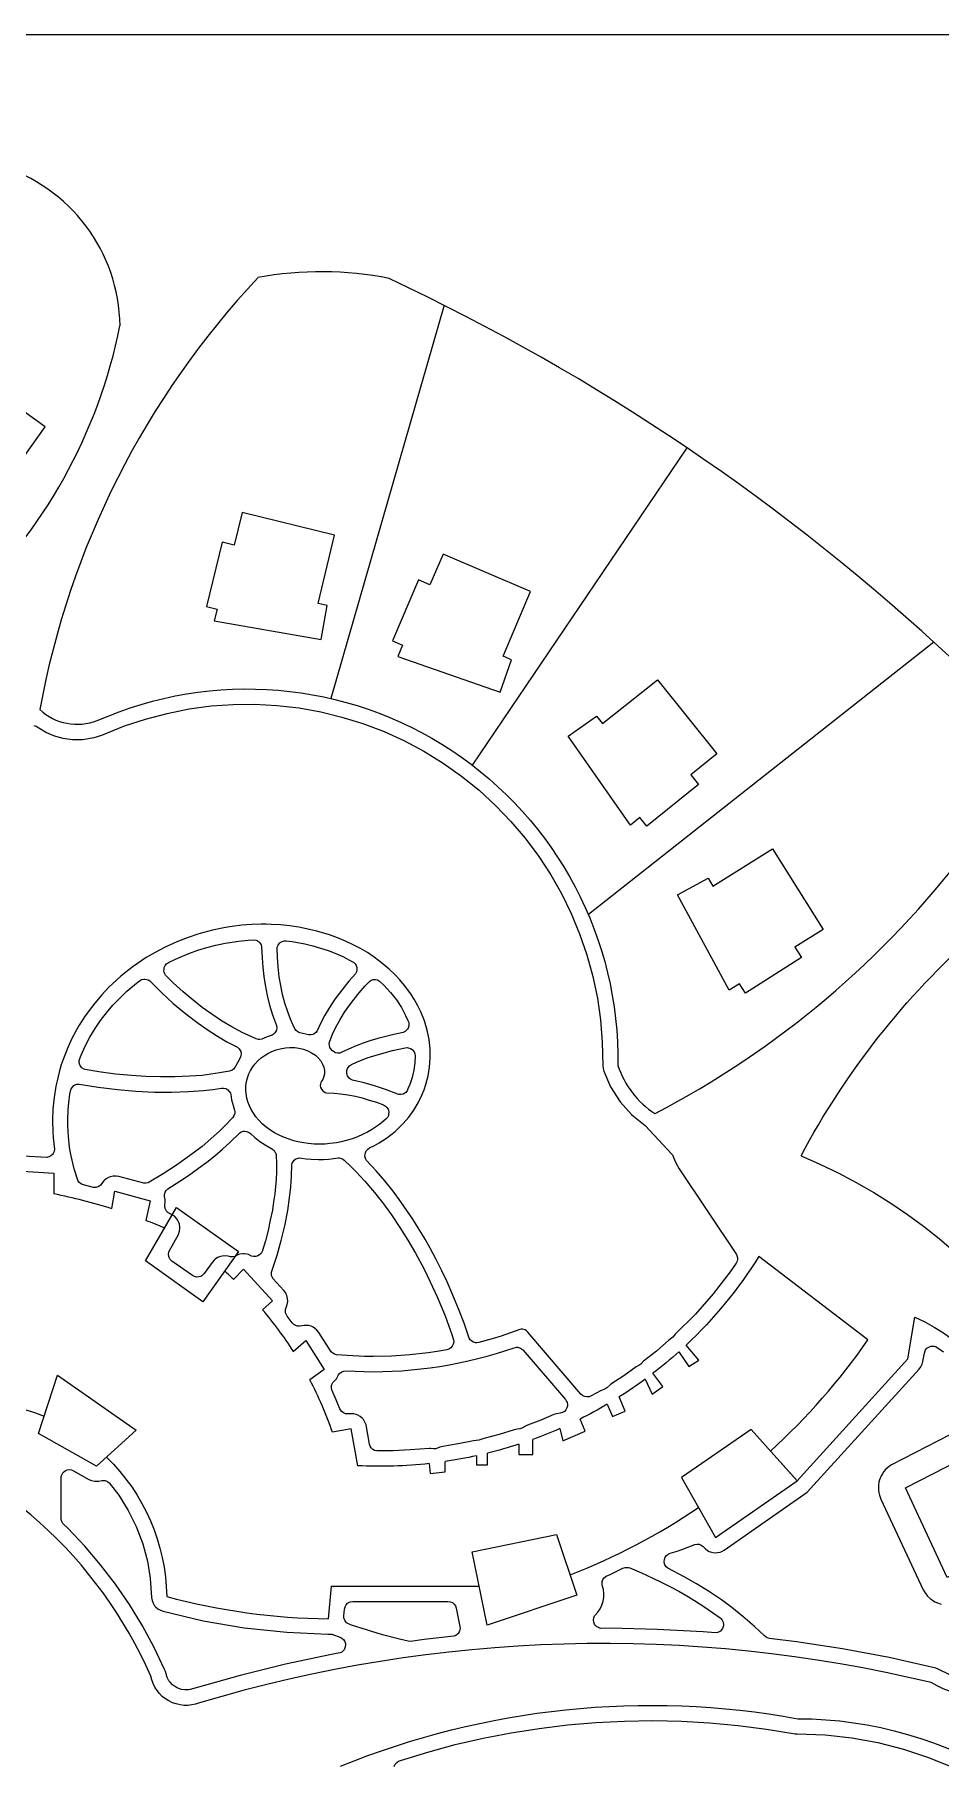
# Model space of a CAD drawing. Header units: inches. Extents: x 36 to 188, y -75 to 56.
# Drawn here: x 49.24 to 62.3, y -15.04 to 9.9 of the extents above; entities that cross this region are included whole.
import ezdxf

# ---------------------------------------------------------------- set-up
doc = ezdxf.new("R2010")
doc.units = ezdxf.units.IN
doc.layers.add('01_ORIGINAL_PLAN', color=7, linetype='Continuous', lineweight=20)
doc.layers.add('02_CONCEPT_CLOSED_AREAS', color=7, linetype='Continuous', lineweight=15)

# ---------------------------------------------------------------- blocks, each defined once
blk = doc.blocks.new('04_NAUTILUS')
at = {"layer": '01_ORIGINAL_PLAN'}
blk.add_line((36.248, 55.9), (71.442, 55.9), dxfattribs=at)
for points in [[(55.143, 52), (53.51, 46.333)], [(55.552, 45.371), (58.647, 49.945)], [(62.206, 47.145), (57.223, 43.22)], [(49.053, 39.272), (49.062, 39.519), (49.515, 39.492), (49.513, 39.194)], [(50.35, 38.981), (50.396, 39.232), (50.902, 39.093), (50.842, 38.811)], [(51.286, 38.996), (52.178, 38.364), (51.665, 37.64), (50.837, 38.227), (51.286, 38.996)], [(52.249, 38.111), (52.108, 37.96)], [(52.249, 38.111), (52.668, 37.654), (52.525, 37.523)], [(52.968, 36.924), (53.149, 37.079), (53.413, 36.661), (53.207, 36.514)], [(58.528, 36.918), (58.67, 36.704), (58.814, 36.799), (58.632, 37.014)], [(49.567, 36.583), (50.703, 35.787), (50.129, 35.27), (49.295, 35.742), (49.567, 36.583)], [(58.043, 36.524), (58.141, 36.305), (58.295, 36.419), (58.155, 36.608)], [(57.496, 36.162), (57.572, 35.985), (57.754, 36.063), (57.668, 36.267)], [(56.812, 35.811), (56.853, 35.634), (57.179, 35.773), (57.105, 35.949)], [(53.805, 35.806), (53.533, 35.759)], [(53.805, 35.806), (53.805, 35.806)], [(58.564, 35.106), (59.058, 34.241), (60.235, 35.059), (59.57, 35.799), (58.564, 35.106)], [(55.61, 35.419), (55.608, 35.288), (55.771, 35.288), (55.771, 35.457)], [(56.221, 35.586), (56.221, 35.439), (56.423, 35.439), (56.423, 35.655)], [(54.929, 35.306), (54.944, 35.165), (55.16, 35.189), (55.16, 35.336)], [(53.515, 33.54), (53.473, 33.07)], [(53.515, 33.54), (55.65, 33.54)]]:
    blk.add_lwpolyline(points, dxfattribs=at)
for points in [[(48.804, 49.422), (49.389, 50.246), (48.277, 51.045), (47.995, 50.654), (47.85, 50.758), (47.292, 49.982), (47.421, 49.889), (47.319, 49.747), (48.648, 48.921), (48.911, 49.345)], [(53.327, 47.704), (53.561, 48.687), (52.231, 49.012), (52.116, 48.544), (51.942, 48.586), (51.715, 47.658), (51.87, 47.62), (51.829, 47.45), (53.37, 47.181), (53.455, 47.672)], [(55.995, 46.944), (56.387, 47.876), (55.128, 48.415), (54.938, 47.972), (54.774, 48.042), (54.397, 47.164), (54.544, 47.101), (54.475, 46.94), (55.951, 46.422), (56.116, 46.892)], [(57.426, 45.973), (58.218, 46.601), (59.075, 45.534), (58.699, 45.232), (58.811, 45.092), (58.066, 44.493), (57.966, 44.618), (57.83, 44.508), (56.934, 45.791), (57.343, 46.076)], [(59.019, 43.63), (59.878, 44.165), (60.608, 43.006), (60.2, 42.749), (60.296, 42.598), (59.487, 42.088), (59.402, 42.222), (59.254, 42.129), (58.511, 43.505), (58.949, 43.742)], [(61.796, 34.957), (62.78, 35.461), (63.435, 34.152), (62.399, 33.663)], [(55.549, 34.034), (56.763, 34.283), (57.058, 33.412), (55.766, 32.976)]]:
    blk.add_lwpolyline(points, close=True, dxfattribs=at)
for points in [[(50.14, 46.014, -0.546754), (57.65, 41.045, 0.171391), (58.184, 40.351, 0.171391)], [(60.29, 39.74, -0.089338), (62.813, 42.944, -0.322066), (66.051, 42.944, -0.030946), (69.111, 38.833, -0.044664), (70.78, 33.554, -0.301674), (68.967, 31.144, -0.082145), (65.591, 31.078)], [(60.29, 39.74, -0.300089), (65.18, 32.538)], [(59.849, 35.488, 0.057164), (61.253, 37.088), (59.681, 38.289, -0.064319), (58.632, 37.014, -0.064319)], [(45.692, 38.109, 0.060935), (47.109, 35.956, -0.206423), (49.375, 35.99)], [(59.998, 35.322), (60.235, 35.059), (61.831, 36.816), (61.933, 37.418, -0.214593), (63.522, 35.602, 0.212382), (64.188, 33.517, -0.642649), (62.166, 32.15, 0.132984), (51.615, 31.858, -0.471407), (50.913, 32.245)], [(58.528, 36.918, -0.018836), (58.155, 36.608, -0.018836)], [(58.043, 36.524, -0.017658), (57.668, 36.267, -0.017658)], [(57.496, 36.162, -0.017305), (57.105, 35.949, -0.017305)], [(54.929, 35.306, -0.040089), (53.897, 35.276), (53.805, 35.806)], [(56.812, 35.811, -0.016254), (56.423, 35.655, -0.016254)], [(56.221, 35.586, -0.018166), (55.771, 35.457, -0.018166)], [(50.274, 35.4, -0.198705), (51.143, 33.392, 0.063223), (53.473, 33.07)], [(55.61, 35.419, -0.017778), (55.16, 35.336, -0.017778)], [(56.959, 33.703, 0.056142), (58.811, 34.673)], [(53.65, 30.945, -0.14301), (60.243, 31.63, -0.286424), (65.36, 28.431), (66.481, 23.89, -0.272091), (64.9, 18.954), (63.661, 17.533)]]:
    blk.add_lwpolyline(points, format="xyb", dxfattribs=at)
for centre, radius, start, end in [((48.026, 51.672), 2.444, 0.7167, 73.3418), ((61.436, 43.951), 12.326, 136.7478, 169.6154), ((53.373, 47.535), 4.948, 78.6004, 100.6499), ((40.939, 23.771), 31.601, 47.0054, 64.8874), ((43.034, 53.196), 7.583, 313.0815, 348.6437), ((49.852, 46.755), 0.794, 227.0981, 291.2465), ((51.961, 52.291), 13.465, 297.5281, 322.8549), ((47.898, 31.093), 8.26, 72.7279, 78.7214), ((47.898, 31.093), 8.26, 67.0855, 69.118), ((48.363, 33.974), 5.47, 46.7825, 48.644), ((48.363, 33.974), 5.47, 32.6388, 40.4465), ((48.363, 33.974), 5.47, 19.0436, 27.6609), ((44.996, 29.643), 6.464, 23.734, 72.5429)]:
    blk.add_arc(centre, radius, start, end, dxfattribs=at)
at = {"layer": '02_CONCEPT_CLOSED_AREAS'}
for points in [[(49.228, 45.943), (49.258, 45.932), (49.383, 45.856), (49.41, 45.842), (49.512, 45.8), (49.541, 45.79), (49.647, 45.762), (49.677, 45.756), (49.786, 45.743), (49.816, 45.742), (49.927, 45.744), (49.957, 45.746), (50.067, 45.764), (50.097, 45.771), (50.205, 45.804), (50.535, 45.937), (50.836, 46.037), (51.147, 46.119), (51.468, 46.183), (51.785, 46.225), (52.102, 46.247), (52.413, 46.25), (52.73, 46.233), (53.053, 46.196), (53.366, 46.139), (53.668, 46.066), (53.973, 45.971), (54.279, 45.855), (54.572, 45.721), (54.851, 45.573), (55.129, 45.401), (55.396, 45.213), (55.648, 45.01), (55.89, 44.787), (56.107, 44.561), (56.314, 44.318), (56.509, 44.057), (56.682, 43.791), (56.835, 43.521), (56.975, 43.236), (57.097, 42.942), (57.201, 42.641), (57.288, 42.326), (57.353, 42.013), (57.398, 41.701), (57.424, 41.379), (57.431, 41.042), (57.435, 41), (57.448, 40.96), (57.543, 40.737), (57.684, 40.518), (57.845, 40.34), (57.873, 40.315), (58.042, 40.181), (58.429, 39.768), (58.438, 39.754), (58.466, 39.682), (58.49, 39.632), (58.534, 39.556), (59.359, 38.32), (59.366, 38.305), (59.373, 38.273), (59.372, 38.241), (59.368, 38.225), (59.353, 38.196), (59.269, 38.071), (59.025, 37.755), (58.767, 37.46), (58.477, 37.17), (58.441, 37.127), (58.383, 37.083), (58.205, 36.929), (58.019, 36.781), (57.978, 36.741), (57.964, 36.73), (57.914, 36.702), (57.733, 36.573), (57.548, 36.452), (57.531, 36.439), (57.489, 36.399), (57.475, 36.389), (57.461, 36.381), (57.406, 36.362), (57.263, 36.282), (57.233, 36.27), (57.2, 36.267), (57.168, 36.273), (57.138, 36.287), (57.114, 36.309), (56.349, 37.203), (56.332, 37.22), (56.31, 37.233), (56.291, 37.24), (56.273, 37.243), (56.254, 37.242), (56.234, 37.239), (55.965, 37.145), (55.834, 37.104), (55.643, 37.051), (55.613, 37.047), (55.598, 37.047), (55.568, 37.055), (55.542, 37.069), (55.52, 37.09), (55.503, 37.115), (55.43, 37.328), (55.361, 37.513), (55.271, 37.733), (55.186, 37.926), (55.11, 38.087), (55.028, 38.25), (54.941, 38.412), (54.868, 38.542), (54.771, 38.703), (54.691, 38.83), (54.607, 38.956), (54.52, 39.08), (54.406, 39.233), (54.287, 39.382), (54.163, 39.525), (54.024, 39.675), (54.009, 39.704), (54.001, 39.735), (54.003, 39.768), (54.007, 39.783), (54.021, 39.812), (54.042, 39.837), (54.069, 39.855), (54.139, 39.89), (54.208, 39.929), (54.311, 39.996), (54.374, 40.044), (54.436, 40.095), (54.496, 40.15), (54.551, 40.206), (54.632, 40.3), (54.704, 40.399), (54.768, 40.505), (54.823, 40.617), (54.854, 40.692), (54.881, 40.77), (54.913, 40.893), (54.934, 41.021), (54.944, 41.151), (54.941, 41.286), (54.926, 41.419), (54.899, 41.553), (54.859, 41.687), (54.807, 41.817), (54.765, 41.904), (54.716, 41.991), (54.661, 42.078), (54.572, 42.199), (54.504, 42.279), (54.431, 42.357), (54.352, 42.432), (54.266, 42.506), (54.199, 42.558), (54.134, 42.605), (54.037, 42.67), (53.937, 42.729), (53.831, 42.785), (53.72, 42.838), (53.606, 42.885), (53.49, 42.927), (53.307, 42.982), (53.117, 43.025), (53.048, 43.037), (52.919, 43.056), (52.783, 43.07), (52.648, 43.077), (52.577, 43.079), (52.507, 43.079), (52.37, 43.075), (52.227, 43.064), (52.088, 43.047), (52.017, 43.036), (51.943, 43.023), (51.805, 42.994), (51.661, 42.957), (51.59, 42.936), (51.453, 42.89), (51.312, 42.836), (51.243, 42.806), (51.111, 42.744), (50.976, 42.673), (50.848, 42.598), (50.784, 42.557), (50.66, 42.471), (50.596, 42.423), (50.481, 42.329), (50.365, 42.225), (50.309, 42.171), (50.206, 42.062), (50.104, 41.942), (50.056, 41.881), (49.967, 41.758), (49.882, 41.625), (49.842, 41.556), (49.771, 41.421), (49.705, 41.277), (49.648, 41.128), (49.622, 41.052), (49.592, 40.948), (49.561, 40.824), (49.544, 40.745), (49.518, 40.584), (49.502, 40.421), (49.496, 40.257), (49.5, 40.086), (49.506, 40.002), (49.524, 39.838), (49.519, 39.806), (49.506, 39.776), (49.497, 39.763), (49.473, 39.741), (49.444, 39.726), (49.413, 39.719), (49.075, 39.738)], [(62.602, 35.809), (61.595, 35.291), (61.564, 35.271), (61.535, 35.247), (61.508, 35.221), (61.484, 35.192), (61.463, 35.161), (61.445, 35.128), (61.424, 35.074), (61.414, 35.038), (61.408, 35.001), (61.406, 34.964), (61.407, 34.926), (61.412, 34.889), (61.42, 34.853), (61.442, 34.793), (62.05, 33.489), (62.078, 33.442), (62.116, 33.395), (62.155, 33.359), (62.188, 33.336), (62.221, 33.316), (62.256, 33.301), (62.312, 33.283)], [(62.434, 32.261), (62.266, 32.345), (62.232, 32.359), (61.559, 32.511), (60.887, 32.638), (60.227, 32.74), (59.834, 32.788), (59.803, 32.796), (59.789, 32.803), (59.764, 32.822), (59.621, 32.959), (59.452, 33.105), (59.291, 33.232), (59.141, 33.341), (58.955, 33.467), (58.784, 33.573), (58.604, 33.676), (58.368, 33.8), (58.344, 33.821), (58.327, 33.848), (58.321, 33.863), (58.316, 33.894), (58.319, 33.926), (58.33, 33.956), (58.349, 33.982), (58.374, 34.002), (58.403, 34.015), (58.504, 34.045), (58.587, 34.074), (58.76, 34.142), (58.791, 34.147), (58.823, 34.144), (58.852, 34.132), (58.878, 34.113), (58.907, 34.082), (58.941, 34.055), (58.967, 34.042), (58.999, 34.029), (59.042, 34.022), (59.084, 34.023), (59.126, 34.032), (59.146, 34.04), (59.184, 34.061), (60.38, 34.893), (61.994, 36.668), (62.019, 36.702), (62.037, 36.739), (62.048, 36.779), (62.069, 36.899), (62.078, 36.93), (62.086, 36.944), (62.106, 36.968), (62.132, 36.986), (62.162, 36.997), (62.194, 36.999), (62.21, 36.997), (62.24, 36.987), (62.343, 36.919)], [(54.425, 30.943), (54.438, 30.973), (54.459, 30.998), (54.485, 31.017), (54.512, 31.027), (54.906, 31.149), (55.304, 31.256), (55.705, 31.348), (56.109, 31.427), (56.514, 31.491), (56.922, 31.54), (57.331, 31.576), (57.742, 31.596), (58.153, 31.602), (58.564, 31.594), (58.971, 31.571), (59.382, 31.534), (59.792, 31.481), (60.207, 31.413), (60.235, 31.41), (60.637, 31.396), (61.021, 31.354), (61.399, 31.286), (61.769, 31.192), (62.13, 31.073), (62.473, 30.933)]]:
    blk.add_lwpolyline(points, dxfattribs=at)
for points in [[(51.126, 42.347), (51.111, 42.375), (51.106, 42.391), (51.103, 42.406), (51.104, 42.438), (51.107, 42.454), (51.121, 42.483), (51.141, 42.508), (51.168, 42.526), (51.269, 42.576), (51.335, 42.606), (51.463, 42.659), (51.59, 42.704), (51.721, 42.745), (51.852, 42.779), (51.987, 42.808), (52.182, 42.838), (52.317, 42.851), (52.404, 42.855), (52.435, 42.848), (52.45, 42.841), (52.464, 42.833), (52.487, 42.811), (52.503, 42.784), (52.512, 42.753), (52.518, 42.595), (52.527, 42.463), (52.543, 42.327), (52.561, 42.207), (52.592, 42.051), (52.626, 41.913), (52.668, 41.775), (52.725, 41.621), (52.729, 41.589), (52.724, 41.556), (52.719, 41.541), (52.701, 41.513), (52.677, 41.492), (52.663, 41.483), (52.589, 41.456), (52.516, 41.424), (52.483, 41.418), (52.466, 41.419), (52.434, 41.427), (52.325, 41.474), (52.23, 41.52), (52.081, 41.6), (51.935, 41.688), (51.793, 41.782), (51.655, 41.881), (51.523, 41.985), (51.382, 42.104), (51.237, 42.237)], [(52.734, 42.735), (52.737, 42.75), (52.749, 42.78), (52.767, 42.805), (52.779, 42.815), (52.806, 42.831), (52.836, 42.84), (52.867, 42.841), (52.951, 42.83), (53.134, 42.797), (53.249, 42.77), (53.362, 42.737), (53.472, 42.7), (53.581, 42.658), (53.683, 42.613), (53.824, 42.54), (53.837, 42.532), (53.859, 42.511), (53.876, 42.485), (53.885, 42.455), (53.886, 42.424), (53.879, 42.394), (53.864, 42.366), (53.769, 42.257), (53.7, 42.174), (53.633, 42.088), (53.569, 41.998), (53.49, 41.879), (53.425, 41.769), (53.366, 41.657), (53.313, 41.543), (53.294, 41.518), (53.268, 41.499), (53.254, 41.492), (53.223, 41.484), (53.192, 41.485), (53.063, 41.514), (53.034, 41.528), (53.01, 41.548), (52.991, 41.574), (52.96, 41.637), (52.928, 41.71), (52.887, 41.815), (52.847, 41.94), (52.814, 42.066), (52.787, 42.195), (52.765, 42.324), (52.748, 42.467), (52.738, 42.607)], [(49.965, 40.985), (49.951, 40.991), (49.925, 41.007), (49.914, 41.017), (49.896, 41.042), (49.889, 41.055), (49.882, 41.085), (49.882, 41.115), (49.884, 41.13), (49.909, 41.193), (49.968, 41.324), (50.036, 41.452), (50.11, 41.575), (50.188, 41.69), (50.275, 41.804), (50.367, 41.912), (50.465, 42.015), (50.57, 42.115), (50.623, 42.162), (50.731, 42.249), (50.766, 42.274), (50.78, 42.281), (50.811, 42.288), (50.827, 42.289), (50.858, 42.284), (50.873, 42.279), (50.9, 42.262), (51.07, 42.092), (51.237, 41.939), (51.418, 41.787), (51.594, 41.653), (51.741, 41.551), (51.874, 41.466), (52.011, 41.387), (52.164, 41.306), (52.187, 41.285), (52.204, 41.259), (52.21, 41.245), (52.216, 41.214), (52.214, 41.183), (52.204, 41.153), (52.166, 41.091), (52.127, 41.016), (52.107, 40.991), (52.08, 40.973), (52.049, 40.962), (51.906, 40.936), (51.781, 40.917), (51.654, 40.902), (51.472, 40.888), (51.262, 40.88), (51.052, 40.879), (50.841, 40.886), (50.634, 40.899), (50.406, 40.921), (50.163, 40.952)], [(53.505, 41.287), (53.497, 41.301), (53.488, 41.331), (53.486, 41.363), (53.493, 41.395), (53.534, 41.496), (53.583, 41.598), (53.639, 41.699), (53.708, 41.811), (53.783, 41.92), (53.845, 42.002), (53.918, 42.092), (54.001, 42.188), (54.066, 42.256), (54.092, 42.273), (54.122, 42.282), (54.138, 42.283), (54.153, 42.283), (54.184, 42.276), (54.211, 42.261), (54.275, 42.201), (54.371, 42.097), (54.455, 41.989), (54.527, 41.878), (54.588, 41.765), (54.621, 41.692), (54.632, 41.663), (54.635, 41.647), (54.634, 41.614), (54.624, 41.583), (54.616, 41.569), (54.607, 41.556), (54.583, 41.534), (54.554, 41.52), (54.416, 41.491), (54.303, 41.464), (54.189, 41.433), (54.074, 41.398), (53.974, 41.364), (53.876, 41.326), (53.765, 41.279), (53.67, 41.234), (53.639, 41.223), (53.607, 41.221), (53.575, 41.228), (53.56, 41.234), (53.534, 41.253)], [(53.405, 40.871), (53.393, 40.844), (53.375, 40.818), (53.365, 40.799), (53.359, 40.778), (53.358, 40.756), (53.362, 40.728), (53.374, 40.702), (53.392, 40.68), (53.408, 40.667), (53.428, 40.657), (53.448, 40.651), (53.558, 40.646), (53.651, 40.637), (53.756, 40.621), (53.863, 40.6), (53.959, 40.576), (54.063, 40.546), (54.166, 40.513), (54.269, 40.475), (54.296, 40.46), (54.318, 40.439), (54.335, 40.413), (54.34, 40.399), (54.346, 40.369), (54.343, 40.339), (54.339, 40.324), (54.326, 40.296), (54.306, 40.273), (54.236, 40.215), (54.181, 40.174), (54.097, 40.119), (54.037, 40.085), (53.974, 40.053), (53.883, 40.013), (53.817, 39.989), (53.752, 39.969), (53.658, 39.944), (53.591, 39.931), (53.496, 39.918), (53.429, 39.912), (53.336, 39.91), (53.271, 39.911), (53.181, 39.919), (53.118, 39.927), (53.033, 39.944), (52.974, 39.959), (52.892, 39.985), (52.817, 40.014), (52.766, 40.038), (52.696, 40.075), (52.631, 40.116), (52.574, 40.159), (52.52, 40.205), (52.472, 40.254), (52.429, 40.305), (52.392, 40.357), (52.36, 40.41), (52.335, 40.463), (52.313, 40.521), (52.298, 40.575), (52.287, 40.642), (52.283, 40.695), (52.285, 40.75), (52.294, 40.813), (52.307, 40.865), (52.328, 40.924), (52.351, 40.971), (52.383, 41.023), (52.414, 41.065), (52.456, 41.111), (52.505, 41.154), (52.546, 41.185), (52.601, 41.218), (52.659, 41.246), (52.719, 41.269), (52.78, 41.286), (52.854, 41.298), (52.917, 41.303), (52.988, 41.301), (53.048, 41.293), (53.115, 41.277), (53.176, 41.255), (53.231, 41.228), (53.286, 41.191), (53.328, 41.153), (53.363, 41.111), (53.391, 41.065), (53.408, 41.019), (53.417, 40.971), (53.416, 40.925)], [(53.821, 40.834), (53.793, 40.848), (53.78, 40.858), (53.769, 40.869), (53.752, 40.895), (53.746, 40.91), (53.74, 40.941), (53.742, 40.972), (53.752, 41.002), (53.76, 41.015), (53.781, 41.039), (53.807, 41.056), (53.881, 41.09), (54.035, 41.152), (54.209, 41.209), (54.397, 41.26), (54.582, 41.3), (54.612, 41.302), (54.627, 41.3), (54.656, 41.291), (54.681, 41.274), (54.692, 41.264), (54.71, 41.239), (54.716, 41.225), (54.72, 41.211), (54.724, 41.181), (54.719, 41.083), (54.705, 40.975), (54.681, 40.87), (54.648, 40.768), (54.622, 40.706), (54.61, 40.681), (54.59, 40.657), (54.578, 40.647), (54.551, 40.633), (54.521, 40.625), (54.49, 40.626), (54.475, 40.629), (54.297, 40.699), (54.141, 40.753), (53.99, 40.796)], [(49.759, 40.692), (49.765, 40.706), (49.782, 40.733), (49.805, 40.754), (49.833, 40.768), (49.848, 40.773), (49.879, 40.775), (50.155, 40.731), (50.433, 40.697), (50.696, 40.674), (50.966, 40.661), (51.212, 40.659), (51.458, 40.667), (51.675, 40.683), (51.809, 40.699), (51.931, 40.717), (51.963, 40.717), (51.994, 40.71), (52.022, 40.694), (52.045, 40.671), (52.061, 40.644), (52.066, 40.628), (52.078, 40.55), (52.09, 40.501), (52.122, 40.399), (52.124, 40.383), (52.123, 40.35), (52.113, 40.319), (52.095, 40.292), (51.981, 40.172), (51.905, 40.097), (51.824, 40.023), (51.653, 39.878), (51.473, 39.74), (51.285, 39.608), (51.091, 39.482), (50.888, 39.362), (50.874, 39.355), (50.843, 39.347), (50.812, 39.347), (50.454, 39.444), (50.412, 39.451), (50.369, 39.45), (50.327, 39.441), (50.304, 39.432), (50.27, 39.412), (50.237, 39.384), (50.188, 39.321), (50.164, 39.301), (50.149, 39.294), (50.119, 39.286), (50.088, 39.286), (49.925, 39.328), (49.898, 39.343), (49.876, 39.363), (49.867, 39.376), (49.854, 39.404), (49.808, 39.553), (49.788, 39.634), (49.756, 39.787), (49.742, 39.869), (49.725, 40.021), (49.717, 40.175), (49.716, 40.255), (49.722, 40.407), (49.737, 40.556), (49.747, 40.63)], [(51.113, 39.156), (51.113, 39.187), (51.121, 39.216), (51.136, 39.242), (51.157, 39.264), (51.332, 39.375), (51.456, 39.458), (51.603, 39.562), (51.721, 39.652), (51.837, 39.744), (51.948, 39.839), (52.056, 39.937), (52.191, 40.071), (52.218, 40.087), (52.248, 40.096), (52.264, 40.097), (52.295, 40.094), (52.324, 40.083), (52.35, 40.064), (52.414, 40.005), (52.485, 39.95), (52.561, 39.9), (52.669, 39.839), (52.692, 39.819), (52.709, 39.792), (52.715, 39.778), (52.721, 39.747), (52.725, 39.63), (52.724, 39.517), (52.719, 39.401), (52.701, 39.195), (52.685, 39.079), (52.666, 38.96), (52.637, 38.813), (52.604, 38.665), (52.566, 38.519), (52.524, 38.376), (52.519, 38.362), (52.503, 38.336), (52.482, 38.315), (52.455, 38.3), (52.426, 38.292), (52.396, 38.291), (52.367, 38.298), (52.324, 38.318), (52.303, 38.324), (52.261, 38.33), (52.24, 38.331), (52.198, 38.325), (52.177, 38.319), (52.124, 38.293), (52.093, 38.285), (52.061, 38.286), (52.027, 38.294), (51.984, 38.3), (51.944, 38.297), (51.92, 38.293), (51.876, 38.276), (51.842, 38.254), (51.826, 38.24), (51.797, 38.207), (51.682, 38.045), (51.661, 38.022), (51.648, 38.012), (51.634, 38.005), (51.604, 37.996), (51.573, 37.994), (51.542, 38.001), (51.515, 38.016), (51.218, 38.226), (51.194, 38.248), (51.177, 38.276), (51.172, 38.291), (51.167, 38.323), (51.171, 38.355), (51.176, 38.37), (51.314, 38.61), (51.329, 38.655), (51.334, 38.696), (51.333, 38.718), (51.326, 38.758), (51.319, 38.782), (51.3, 38.819), (51.286, 38.839), (51.255, 38.871), (51.237, 38.884), (51.161, 38.925), (51.14, 38.946), (51.124, 38.971), (51.119, 38.985), (51.114, 39.015), (51.122, 39.092), (51.121, 39.114)], [(52.674, 37.974), (52.666, 37.988), (52.656, 38.018), (52.653, 38.05), (52.655, 38.066), (52.734, 38.309), (52.794, 38.52), (52.846, 38.735), (52.888, 38.952), (52.915, 39.139), (52.932, 39.294), (52.942, 39.449), (52.946, 39.608), (52.954, 39.638), (52.962, 39.653), (52.981, 39.678), (53.007, 39.697), (53.036, 39.708), (53.052, 39.711), (53.084, 39.71), (53.153, 39.7), (53.224, 39.694), (53.332, 39.69), (53.406, 39.691), (53.479, 39.695), (53.616, 39.711), (53.632, 39.711), (53.662, 39.704), (53.676, 39.698), (53.701, 39.68), (53.8, 39.587), (53.876, 39.511), (53.999, 39.378), (54.141, 39.212), (54.254, 39.069), (54.383, 38.892), (54.506, 38.711), (54.622, 38.526), (54.731, 38.338), (54.849, 38.118), (54.942, 37.928), (55.042, 37.709), (55.095, 37.586), (55.156, 37.434), (55.254, 37.167), (55.279, 37.088), (55.281, 37.057), (55.274, 37.026), (55.26, 36.998), (55.239, 36.975), (55.213, 36.958), (55.184, 36.948), (55.045, 36.924), (54.913, 36.905), (54.647, 36.875), (54.385, 36.857), (54.125, 36.851), (53.996, 36.852), (53.744, 36.863), (53.593, 36.875), (53.563, 36.882), (53.536, 36.896), (53.513, 36.917), (53.335, 37.197), (53.308, 37.231), (53.274, 37.26), (53.255, 37.272), (53.224, 37.285), (53.193, 37.295), (53.171, 37.298), (53.126, 37.298), (53.058, 37.285), (53.028, 37.287), (52.999, 37.296), (52.986, 37.304), (52.974, 37.313), (52.954, 37.335), (52.879, 37.433), (52.863, 37.462), (52.858, 37.477), (52.854, 37.51), (52.856, 37.526), (52.86, 37.542), (52.882, 37.601), (52.888, 37.644), (52.885, 37.687), (52.875, 37.729), (52.866, 37.749), (52.854, 37.77), (52.83, 37.802)], [(53.523, 36.371), (53.518, 36.401), (53.521, 36.431), (53.525, 36.446), (53.538, 36.473), (53.589, 36.529), (53.602, 36.547), (53.621, 36.584), (53.641, 36.61), (53.667, 36.629), (53.698, 36.641), (53.73, 36.643), (53.992, 36.632), (54.125, 36.631), (54.395, 36.638), (54.531, 36.645), (54.669, 36.656), (54.805, 36.67), (54.942, 36.687), (55.079, 36.707), (55.216, 36.73), (55.353, 36.757), (55.491, 36.786), (55.627, 36.819), (55.764, 36.855), (55.9, 36.894), (56.033, 36.936), (56.155, 36.977), (56.186, 36.983), (56.201, 36.983), (56.232, 36.976), (56.247, 36.97), (56.273, 36.952), (56.284, 36.941), (56.893, 36.229), (56.91, 36.202), (56.916, 36.187), (56.921, 36.156), (56.921, 36.14), (56.914, 36.109), (56.899, 36.081), (56.877, 36.058), (56.85, 36.041), (56.819, 36.032), (56.766, 36.026), (56.725, 36.013), (56.536, 35.934), (56.346, 35.862), (56.306, 35.842), (56.277, 35.822), (56.249, 35.81), (56.233, 35.807), (56.197, 35.804), (56.154, 35.795), (55.935, 35.728), (55.716, 35.67), (55.643, 35.642), (55.565, 35.634), (55.345, 35.59), (55.126, 35.554), (55.083, 35.542), (55.048, 35.527), (55.019, 35.519), (54.989, 35.519), (54.951, 35.525), (54.93, 35.526), (54.654, 35.503), (54.409, 35.49), (54.171, 35.489), (54.141, 35.496), (54.114, 35.511), (54.092, 35.532), (54.075, 35.558), (54.066, 35.588), (54.017, 35.865), (54.002, 35.905), (53.979, 35.942), (53.96, 35.962), (53.932, 35.986), (53.897, 36.006), (53.874, 36.015), (53.841, 36.023), (53.811, 36.026), (53.754, 36.022), (53.722, 36.026), (53.693, 36.038), (53.667, 36.057), (53.648, 36.082), (53.641, 36.097), (53.588, 36.226)], [(50.209, 35.064), (50.225, 35.065), (50.257, 35.062), (50.287, 35.05), (50.313, 35.03), (50.452, 34.85), (50.589, 34.631), (50.703, 34.4), (50.798, 34.148), (50.864, 33.899), (50.905, 33.655), (50.924, 33.378), (50.931, 33.335), (50.946, 33.295), (50.968, 33.258), (50.982, 33.242), (51.015, 33.214), (51.052, 33.192), (51.093, 33.178), (51.667, 33.042), (52.261, 32.94), (52.875, 32.875), (53.464, 32.85), (53.506, 32.85), (53.522, 32.848), (53.656, 32.799), (53.669, 32.791), (53.692, 32.77), (53.71, 32.743), (53.719, 32.713), (53.721, 32.698), (53.718, 32.666), (53.708, 32.637), (53.7, 32.623), (53.679, 32.6), (53.666, 32.591), (53.637, 32.577), (53.518, 32.555), (52.857, 32.415), (52.2, 32.252), (51.482, 32.05), (51.456, 32.046), (51.405, 32.044), (51.354, 32.052), (51.328, 32.06), (51.292, 32.075), (51.269, 32.087), (51.226, 32.118), (51.191, 32.156), (51.175, 32.177), (51.15, 32.223), (51.123, 32.309), (51.112, 32.339), (50.963, 32.654), (50.793, 32.969), (50.607, 33.274), (50.406, 33.567), (50.19, 33.849), (49.96, 34.118), (49.717, 34.374), (49.658, 34.43), (49.647, 34.442), (49.63, 34.47), (49.621, 34.501), (49.62, 34.518), (49.62, 35.1), (49.621, 35.115), (49.629, 35.145), (49.645, 35.172), (49.655, 35.184), (49.68, 35.203), (49.708, 35.215), (49.739, 35.22), (49.77, 35.216), (49.799, 35.204), (50.021, 35.079), (50.059, 35.062), (50.1, 35.052), (50.143, 35.051), (50.164, 35.053)], [(57.403, 32.932), (57.373, 32.94), (57.359, 32.947), (57.346, 32.956), (57.323, 32.978), (57.314, 32.991), (57.302, 33.019), (57.298, 33.05), (57.302, 33.082), (57.313, 33.111), (57.322, 33.124), (57.36, 33.166), (57.394, 33.215), (57.418, 33.265), (57.437, 33.322), (57.446, 33.376), (57.447, 33.436), (57.44, 33.49), (57.422, 33.556), (57.42, 33.572), (57.423, 33.605), (57.427, 33.62), (57.434, 33.635), (57.453, 33.662), (57.479, 33.682), (57.539, 33.709), (57.722, 33.798), (57.754, 33.809), (57.771, 33.81), (57.804, 33.807), (57.82, 33.802), (57.989, 33.732), (58.155, 33.657), (58.283, 33.595), (58.407, 33.532), (58.527, 33.467), (58.642, 33.401), (58.754, 33.333), (58.888, 33.248), (59.014, 33.162), (59.123, 33.083), (59.135, 33.073), (59.154, 33.049), (59.166, 33.02), (59.171, 32.99), (59.171, 32.974), (59.163, 32.944), (59.157, 32.93), (59.139, 32.905), (59.128, 32.894), (59.101, 32.878), (59.087, 32.872), (59.056, 32.867), (58.879, 32.881), (58.214, 32.918), (57.541, 32.933)], [(53.763, 32.996), (53.737, 33.014), (53.726, 33.026), (53.709, 33.052), (53.703, 33.067), (53.699, 33.082), (53.698, 33.114), (53.707, 33.211), (53.714, 33.242), (53.729, 33.271), (53.752, 33.294), (53.779, 33.311), (53.794, 33.316), (53.826, 33.32), (55.199, 33.32), (55.232, 33.316), (55.262, 33.303), (55.287, 33.282), (55.306, 33.255), (55.317, 33.224), (55.371, 32.959), (55.374, 32.929), (55.372, 32.913), (55.362, 32.884), (55.346, 32.858), (55.336, 32.847), (55.311, 32.829), (55.282, 32.818), (54.856, 32.77), (54.656, 32.743), (54.626, 32.746), (54.502, 32.776), (54.256, 32.841), (54.024, 32.909), (53.807, 32.98)]]:
    blk.add_lwpolyline(points, close=True, dxfattribs=at)

msp = doc.modelspace()

# ---------------------------------------------------------------- block references
msp.add_blockref('04_NAUTILUS', (0, -46))

doc.saveas('drawing.dxf')
